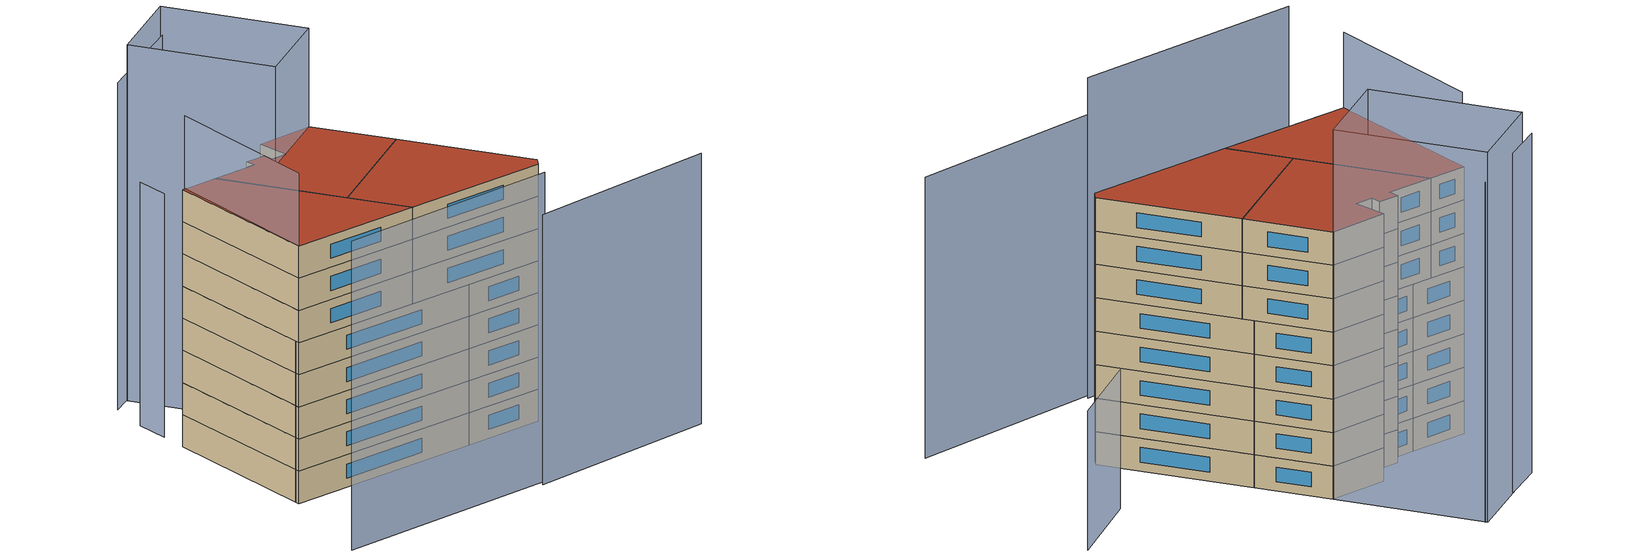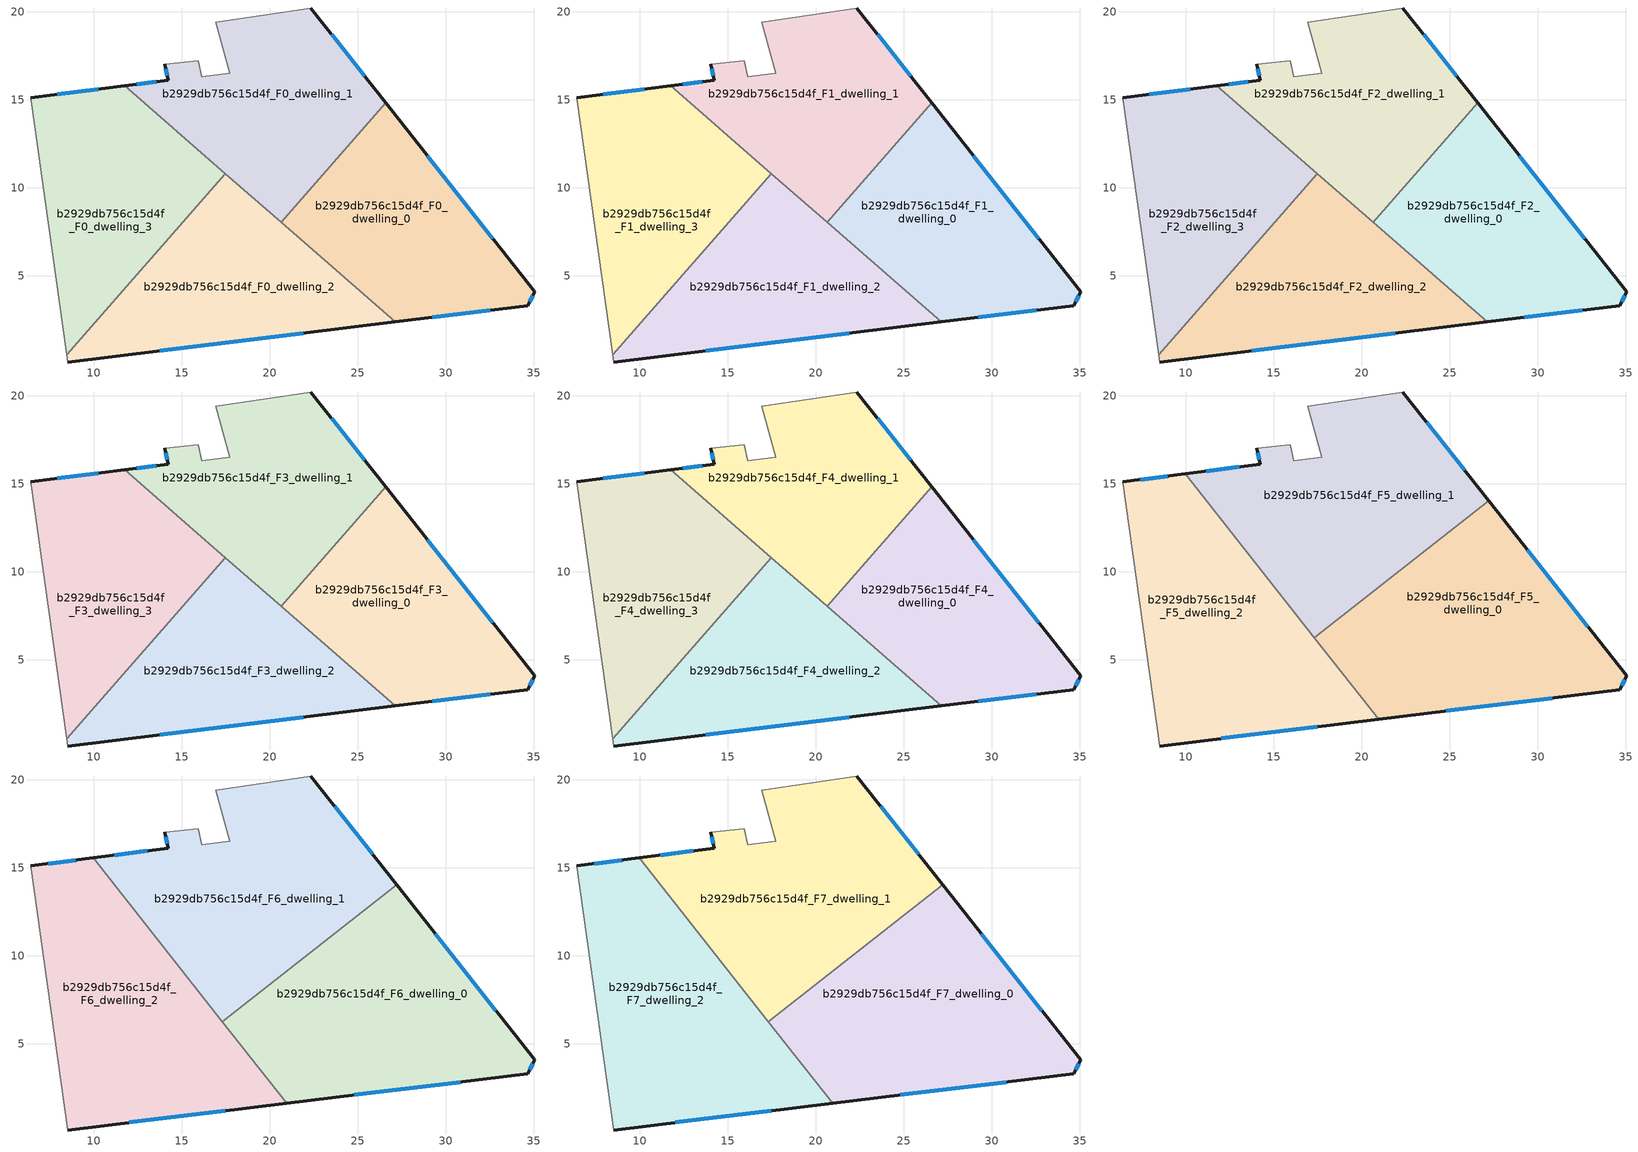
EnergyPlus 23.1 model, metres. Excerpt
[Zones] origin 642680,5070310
b2929db756c15d4f_F0_dwelling_0
 floor ground (EU_floor_Construction): 26.58,14.85 35.05,4.1 34.65,3.3 27.13,2.38 20.64,8.05 z0
 wall outside (EU_wall_Construction): 27.13,2.38 34.65,3.3 35.05,4.1 26.58,14.85 z0:3
 wall to b2929db756c15d4f_F0_dwelling_1 (EU_wall_Construction): 26.58,14.85 20.64,8.05 z0:3
 wall to b2929db756c15d4f_F0_dwelling_2 (EU_wall_Construction): 20.64,8.05 27.13,2.38 z0:3
 window (EU_Window_Construction): 29.24,2.64 32.54,3.05 / 32.67,7.11 28.95,11.84 / 34.76,3.53 34.94,3.88 z0.84:2.16
b2929db756c15d4f_F0_dwelling_1
 floor ground (EU_floor_Construction): 22.34,20.22 26.58,14.85 20.64,8.05 11.76,15.8 14.24,16.12 14.04,17.02 15.94,17.22 16.14,16.32 17.74,16.52 16.94,19.42 z0
 wall outside (EU_wall_Construction): 26.58,14.85 22.34,20.22 / 14.04,17.02 14.24,16.12 11.76,15.8 z0:3
 wall adiabatic (EU_wall_Construction): 22.34,20.22 16.94,19.42 17.74,16.52 16.14,16.32 15.94,17.22 14.04,17.02 z0:3
 wall to b2929db756c15d4f_F0_dwelling_3 (EU_wall_Construction): 11.76,15.8 17.47,10.82 z0:3
 wall to b2929db756c15d4f_F0_dwelling_2 (EU_wall_Construction): 17.47,10.82 20.64,8.05 z0:3
 window (EU_Window_Construction): 25.39,16.35 23.53,18.71 / 13.54,16.03 12.45,15.89 / 14.09,16.77 14.18,16.37 z0.84:2.16
b2929db756c15d4f_F0_dwelling_2
 floor ground (EU_floor_Construction): 27.13,2.38 8.53,0.11 8.47,0.51 17.47,10.82 z0
 wall outside (EU_wall_Construction): 8.53,0.11 27.13,2.38 z0:3
 wall adiabatic (EU_wall_Construction): 8.47,0.51 8.53,0.11 z0:3
 wall to b2929db756c15d4f_F0_dwelling_3 (EU_wall_Construction): 17.47,10.82 8.47,0.51 z0:3
 window (EU_Window_Construction): 13.74,0.75 21.92,1.75 z0.84:2.16
b2929db756c15d4f_F0_dwelling_3
 floor ground (EU_floor_Construction): 17.47,10.82 8.47,0.51 6.43,15.12 11.76,15.8 z0
 wall outside (EU_wall_Construction): 11.76,15.8 6.43,15.12 z0:3
 wall adiabatic (EU_wall_Construction): 6.43,15.12 8.47,0.51 z0:3
 window (EU_Window_Construction): 10.27,15.61 7.92,15.31 z0.84:2.16
b2929db756c15d4f_F1_dwelling_0
 floor to b2929db756c15d4f_F0_dwelling_0 (EU_floor_Construction): 26.58,14.85 35.05,4.1 34.65,3.3 27.13,2.38 20.64,8.05 z3
 wall outside (EU_wall_Construction): 27.13,2.38 34.65,3.3 35.05,4.1 26.58,14.85 z3:6
 wall to b2929db756c15d4f_F1_dwelling_1 (EU_wall_Construction): 26.58,14.85 20.64,8.05 z3:6
 wall to b2929db756c15d4f_F1_dwelling_2 (EU_wall_Construction): 20.64,8.05 27.13,2.38 z3:6
 window (EU_Window_Construction): 29.24,2.64 32.54,3.05 / 32.67,7.11 28.95,11.84 / 34.76,3.53 34.94,3.88 z3.84:5.16
b2929db756c15d4f_F1_dwelling_1
 floor to b2929db756c15d4f_F0_dwelling_1 (EU_floor_Construction): 22.34,20.22 26.58,14.85 20.64,8.05 11.76,15.8 14.24,16.12 14.04,17.02 15.94,17.22 16.14,16.32 17.74,16.52 16.94,19.42 z3
 wall outside (EU_wall_Construction): 26.58,14.85 22.34,20.22 / 14.04,17.02 14.24,16.12 11.76,15.8 z3:6
 wall adiabatic (EU_wall_Construction): 22.34,20.22 16.94,19.42 17.74,16.52 16.14,16.32 15.94,17.22 14.04,17.02 z3:6
 wall to b2929db756c15d4f_F1_dwelling_3 (EU_wall_Construction): 11.76,15.8 17.47,10.82 z3:6
 wall to b2929db756c15d4f_F1_dwelling_2 (EU_wall_Construction): 17.47,10.82 20.64,8.05 z3:6
 window (EU_Window_Construction): 25.39,16.35 23.53,18.71 / 13.54,16.03 12.45,15.89 / 14.09,16.77 14.18,16.37 z3.84:5.16
b2929db756c15d4f_F1_dwelling_2
 floor to b2929db756c15d4f_F0_dwelling_2 (EU_floor_Construction): 27.13,2.38 8.53,0.11 8.47,0.51 17.47,10.82 z3
 wall outside (EU_wall_Construction): 8.53,0.11 27.13,2.38 z3:6
 wall adiabatic (EU_wall_Construction): 8.47,0.51 8.53,0.11 z3:6
 wall to b2929db756c15d4f_F1_dwelling_3 (EU_wall_Construction): 17.47,10.82 8.47,0.51 z3:6
 window (EU_Window_Construction): 13.74,0.75 21.92,1.75 z3.84:5.16
b2929db756c15d4f_F1_dwelling_3
 floor to b2929db756c15d4f_F0_dwelling_3 (EU_floor_Construction): 17.47,10.82 8.47,0.51 6.43,15.12 11.76,15.8 z3
 wall outside (EU_wall_Construction): 11.76,15.8 6.43,15.12 z3:6
 wall adiabatic (EU_wall_Construction): 6.43,15.12 8.47,0.51 z3:6
 window (EU_Window_Construction): 10.27,15.61 7.92,15.31 z3.84:5.16
b2929db756c15d4f_F2_dwelling_0
 floor to b2929db756c15d4f_F1_dwelling_0 (EU_floor_Construction): 26.58,14.85 35.05,4.1 34.65,3.3 27.13,2.38 20.64,8.05 z6
 wall outside (EU_wall_Construction): 27.13,2.38 34.65,3.3 35.05,4.1 26.58,14.85 z6:9
 wall to b2929db756c15d4f_F2_dwelling_1 (EU_wall_Construction): 26.58,14.85 20.64,8.05 z6:9
 wall to b2929db756c15d4f_F2_dwelling_2 (EU_wall_Construction): 20.64,8.05 27.13,2.38 z6:9
 window (EU_Window_Construction): 29.24,2.64 32.54,3.05 / 32.67,7.11 28.95,11.84 / 34.76,3.53 34.94,3.88 z6.84:8.16
b2929db756c15d4f_F2_dwelling_1
 floor to b2929db756c15d4f_F1_dwelling_1 (EU_floor_Construction): 22.34,20.22 26.58,14.85 20.64,8.05 11.76,15.8 14.24,16.12 14.04,17.02 15.94,17.22 16.14,16.32 17.74,16.52 16.94,19.42 z6
 wall outside (EU_wall_Construction): 26.58,14.85 22.34,20.22 / 14.04,17.02 14.24,16.12 11.76,15.8 z6:9
 wall adiabatic (EU_wall_Construction): 22.34,20.22 16.94,19.42 17.74,16.52 16.14,16.32 15.94,17.22 14.04,17.02 z6:9
 wall to b2929db756c15d4f_F2_dwelling_3 (EU_wall_Construction): 11.76,15.8 17.47,10.82 z6:9
 wall to b2929db756c15d4f_F2_dwelling_2 (EU_wall_Construction): 17.47,10.82 20.64,8.05 z6:9
 window (EU_Window_Construction): 25.39,16.35 23.53,18.71 / 13.54,16.03 12.45,15.89 / 14.09,16.77 14.18,16.37 z6.84:8.16
b2929db756c15d4f_F2_dwelling_2
 floor to b2929db756c15d4f_F1_dwelling_2 (EU_floor_Construction): 27.13,2.38 8.53,0.11 8.47,0.51 17.47,10.82 z6
 wall outside (EU_wall_Construction): 8.53,0.11 27.13,2.38 z6:9
 wall adiabatic (EU_wall_Construction): 8.47,0.51 8.53,0.11 z6:9
 wall to b2929db756c15d4f_F2_dwelling_3 (EU_wall_Construction): 17.47,10.82 8.47,0.51 z6:9
 window (EU_Window_Construction): 13.74,0.75 21.92,1.75 z6.84:8.16
b2929db756c15d4f_F2_dwelling_3
 floor to b2929db756c15d4f_F1_dwelling_3 (EU_floor_Construction): 17.47,10.82 8.47,0.51 6.43,15.12 11.76,15.8 z6
 wall outside (EU_wall_Construction): 11.76,15.8 6.43,15.12 z6:9
 wall adiabatic (EU_wall_Construction): 6.43,15.12 8.47,0.51 z6:9
 window (EU_Window_Construction): 10.27,15.61 7.92,15.31 z6.84:8.16
b2929db756c15d4f_F3_dwelling_0
 floor to b2929db756c15d4f_F2_dwelling_0 (EU_floor_Construction): 26.58,14.85 35.05,4.1 34.65,3.3 27.13,2.38 20.64,8.05 z9
 wall outside (EU_wall_Construction): 27.13,2.38 34.65,3.3 35.05,4.1 26.58,14.85 z9:12
 wall to b2929db756c15d4f_F3_dwelling_1 (EU_wall_Construction): 26.58,14.85 20.64,8.05 z9:12
 wall to b2929db756c15d4f_F3_dwelling_2 (EU_wall_Construction): 20.64,8.05 27.13,2.38 z9:12
 window (EU_Window_Construction): 29.24,2.64 32.54,3.05 / 32.67,7.11 28.95,11.84 / 34.76,3.53 34.94,3.88 z9.84:11.16
b2929db756c15d4f_F3_dwelling_1
 floor to b2929db756c15d4f_F2_dwelling_1 (EU_floor_Construction): 22.34,20.22 26.58,14.85 20.64,8.05 11.76,15.8 14.24,16.12 14.04,17.02 15.94,17.22 16.14,16.32 17.74,16.52 16.94,19.42 z9
 wall outside (EU_wall_Construction): 26.58,14.85 22.34,20.22 / 14.04,17.02 14.24,16.12 11.76,15.8 z9:12
 wall adiabatic (EU_wall_Construction): 22.34,20.22 16.94,19.42 17.74,16.52 16.14,16.32 15.94,17.22 14.04,17.02 z9:12
 wall to b2929db756c15d4f_F3_dwelling_3 (EU_wall_Construction): 11.76,15.8 17.47,10.82 z9:12
 wall to b2929db756c15d4f_F3_dwelling_2 (EU_wall_Construction): 17.47,10.82 20.64,8.05 z9:12
 window (EU_Window_Construction): 25.39,16.35 23.53,18.71 / 13.54,16.03 12.45,15.89 / 14.09,16.77 14.18,16.37 z9.84:11.16
b2929db756c15d4f_F3_dwelling_2
 floor to b2929db756c15d4f_F2_dwelling_2 (EU_floor_Construction): 27.13,2.38 8.53,0.11 8.47,0.51 17.47,10.82 z9
 wall outside (EU_wall_Construction): 8.53,0.11 27.13,2.38 z9:12
 wall adiabatic (EU_wall_Construction): 8.47,0.51 8.53,0.11 z9:12
 wall to b2929db756c15d4f_F3_dwelling_3 (EU_wall_Construction): 17.47,10.82 8.47,0.51 z9:12
 window (EU_Window_Construction): 13.74,0.75 21.92,1.75 z9.84:11.16
b2929db756c15d4f_F3_dwelling_3
 floor to b2929db756c15d4f_F2_dwelling_3 (EU_floor_Construction): 17.47,10.82 8.47,0.51 6.43,15.12 11.76,15.8 z9
 wall outside (EU_wall_Construction): 11.76,15.8 6.43,15.12 z9:12
 wall adiabatic (EU_wall_Construction): 6.43,15.12 8.47,0.51 z9:12
 window (EU_Window_Construction): 10.27,15.61 7.92,15.31 z9.84:11.16
b2929db756c15d4f_F4_dwelling_0
 floor to b2929db756c15d4f_F3_dwelling_0 (EU_floor_Construction): 26.58,14.85 35.05,4.1 34.65,3.3 27.13,2.38 20.64,8.05 z12
 wall outside (EU_wall_Construction): 27.13,2.38 34.65,3.3 35.05,4.1 26.58,14.85 z12:15
 wall to b2929db756c15d4f_F4_dwelling_1 (EU_wall_Construction): 26.58,14.85 20.64,8.05 z12:15
 wall to b2929db756c15d4f_F4_dwelling_2 (EU_wall_Construction): 20.64,8.05 27.13,2.38 z12:15
 window (EU_Window_Construction): 29.24,2.64 32.54,3.05 / 32.67,7.11 28.95,11.84 / 34.76,3.53 34.94,3.88 z12.84:14.16
b2929db756c15d4f_F4_dwelling_1
 floor to b2929db756c15d4f_F3_dwelling_1 (EU_floor_Construction): 22.34,20.22 26.58,14.85 20.64,8.05 11.76,15.8 14.24,16.12 14.04,17.02 15.94,17.22 16.14,16.32 17.74,16.52 16.94,19.42 z12
 wall outside (EU_wall_Construction): 26.58,14.85 22.34,20.22 / 14.04,17.02 14.24,16.12 11.76,15.8 z12:15
 wall adiabatic (EU_wall_Construction): 22.34,20.22 16.94,19.42 17.74,16.52 16.14,16.32 15.94,17.22 14.04,17.02 z12:15
 wall to b2929db756c15d4f_F4_dwelling_3 (EU_wall_Construction): 11.76,15.8 17.47,10.82 z12:15
 wall to b2929db756c15d4f_F4_dwelling_2 (EU_wall_Construction): 17.47,10.82 20.64,8.05 z12:15
 window (EU_Window_Construction): 25.39,16.35 23.53,18.71 / 13.54,16.03 12.45,15.89 / 14.09,16.77 14.18,16.37 z12.84:14.16
b2929db756c15d4f_F4_dwelling_2
 floor to b2929db756c15d4f_F3_dwelling_2 (EU_floor_Construction): 27.13,2.38 8.53,0.11 8.47,0.51 17.47,10.82 z12
 wall outside (EU_wall_Construction): 8.53,0.11 27.13,2.38 z12:15
 wall adiabatic (EU_wall_Construction): 8.47,0.51 8.53,0.11 z12:15
 wall to b2929db756c15d4f_F4_dwelling_3 (EU_wall_Construction): 17.47,10.82 8.47,0.51 z12:15
 window (EU_Window_Construction): 13.74,0.75 21.92,1.75 z12.84:14.16
 ceiling adiabatic (EU_roof_Construction): 20.96,1.63 15.5,8.55 8.47,0.51 8.53,0.11 z15
b2929db756c15d4f_F4_dwelling_3
 floor to b2929db756c15d4f_F3_dwelling_3 (EU_floor_Construction): 17.47,10.82 8.47,0.51 6.43,15.12 11.76,15.8 z12
 wall outside (EU_wall_Construction): 11.76,15.8 6.43,15.12 z12:15
 wall adiabatic (EU_wall_Construction): 6.43,15.12 8.47,0.51 z12:15
 window (EU_Window_Construction): 10.27,15.61 7.92,15.31 z12.84:14.16
b2929db756c15d4f_F5_dwelling_0
 floor to b2929db756c15d4f_F4_dwelling_0 (EU_floor_Construction): 27.2,14.05 35.05,4.1 34.65,3.3 27.13,2.38 20.64,8.05 22.97,10.71 z15
 floor to b2929db756c15d4f_F4_dwelling_2 (EU_floor_Construction): 27.13,2.38 20.96,1.63 17.31,6.25 20.14,8.48 z15
 floor to b2929db756c15d4f_F4_dwelling_1 (EU_floor_Construction): 22.97,10.71 20.64,8.05 20.14,8.48 z15
 wall outside (EU_wall_Construction): 20.96,1.63 34.65,3.3 35.05,4.1 27.2,14.05 z15:18
 wall to b2929db756c15d4f_F5_dwelling_1 (EU_wall_Construction): 27.2,14.05 17.31,6.25 z15:18
 wall to b2929db756c15d4f_F5_dwelling_2 (EU_wall_Construction): 17.31,6.25 20.96,1.63 z15:18
 window (EU_Window_Construction): 24.8,2.1 30.81,2.83 / 32.85,6.89 29.4,11.27 / 34.76,3.53 34.94,3.88 z15.84:17.16
b2929db756c15d4f_F5_dwelling_1
 floor to b2929db756c15d4f_F4_dwelling_1 (EU_floor_Construction): 22.34,20.22 26.58,14.85 22.97,10.71 20.14,8.48 11.76,15.8 14.24,16.12 14.04,17.02 15.94,17.22 16.14,16.32 17.74,16.52 16.94,19.42 z15
 floor to b2929db756c15d4f_F4_dwelling_0 (EU_floor_Construction): 26.58,14.85 27.2,14.05 22.97,10.71 z15
 floor to b2929db756c15d4f_F4_dwelling_3 (EU_floor_Construction): 17.47,10.82 15.5,8.55 9.96,15.57 11.76,15.8 z15
 floor to b2929db756c15d4f_F4_dwelling_2 (EU_floor_Construction): 20.14,8.48 17.31,6.25 15.5,8.55 17.47,10.82 z15
 wall outside (EU_wall_Construction): 27.2,14.05 22.34,20.22 / 14.04,17.02 14.24,16.12 9.96,15.57 z15:18
 wall adiabatic (EU_wall_Construction): 22.34,20.22 16.94,19.42 17.74,16.52 16.14,16.32 15.94,17.22 14.04,17.02 z15:18
 wall to b2929db756c15d4f_F5_dwelling_2 (EU_wall_Construction): 9.96,15.57 17.31,6.25 z15:18
 window (EU_Window_Construction): 25.84,15.78 23.7,18.49 / 13.04,15.96 11.16,15.72 / 14.09,16.77 14.18,16.37 z15.84:17.16
b2929db756c15d4f_F5_dwelling_2
 floor to b2929db756c15d4f_F4_dwelling_3 (EU_floor_Construction): 9.96,15.57 15.5,8.55 8.47,0.51 6.43,15.12 z15
 floor adiabatic (EU_floor_Construction): 15.5,8.55 20.96,1.63 8.53,0.11 8.47,0.51 z15
 wall outside (EU_wall_Construction): 8.53,0.11 20.96,1.63 / 9.96,15.57 6.43,15.12 z15:18
 wall adiabatic (EU_wall_Construction): 6.43,15.12 8.53,0.11 z15:18
 window (EU_Window_Construction): 12.01,0.53 17.48,1.2 / 8.97,15.44 7.42,15.25 z15.84:17.16
b2929db756c15d4f_F6_dwelling_0
 floor to b2929db756c15d4f_F5_dwelling_0 (EU_floor_Construction): 27.2,14.05 35.05,4.1 34.65,3.3 20.96,1.63 17.31,6.25 z18
 wall outside (EU_wall_Construction): 20.96,1.63 34.65,3.3 35.05,4.1 27.2,14.05 z18:21
 wall to b2929db756c15d4f_F6_dwelling_1 (EU_wall_Construction): 27.2,14.05 17.31,6.25 z18:21
 wall to b2929db756c15d4f_F6_dwelling_2 (EU_wall_Construction): 17.31,6.25 20.96,1.63 z18:21
 window (EU_Window_Construction): 24.8,2.1 30.81,2.83 / 32.85,6.89 29.4,11.27 / 34.76,3.53 34.94,3.88 z18.84:20.16
b2929db756c15d4f_F6_dwelling_1
 floor to b2929db756c15d4f_F5_dwelling_1 (EU_floor_Construction): 22.34,20.22 27.2,14.05 17.31,6.25 9.96,15.57 14.24,16.12 14.04,17.02 15.94,17.22 16.14,16.32 17.74,16.52 16.94,19.42 z18
 wall outside (EU_wall_Construction): 27.2,14.05 22.34,20.22 / 14.04,17.02 14.24,16.12 9.96,15.57 z18:21
 wall adiabatic (EU_wall_Construction): 22.34,20.22 16.94,19.42 17.74,16.52 16.14,16.32 15.94,17.22 14.04,17.02 z18:21
 wall to b2929db756c15d4f_F6_dwelling_2 (EU_wall_Construction): 9.96,15.57 17.31,6.25 z18:21
 window (EU_Window_Construction): 25.84,15.78 23.7,18.49 / 13.04,15.96 11.16,15.72 / 14.09,16.77 14.18,16.37 z18.84:20.16
b2929db756c15d4f_F6_dwelling_2
 floor to b2929db756c15d4f_F5_dwelling_2 (EU_floor_Construction): 9.96,15.57 20.96,1.63 8.53,0.11 6.43,15.12 z18
 wall outside (EU_wall_Construction): 8.53,0.11 20.96,1.63 / 9.96,15.57 6.43,15.12 z18:21
 wall adiabatic (EU_wall_Construction): 6.43,15.12 8.53,0.11 z18:21
 window (EU_Window_Construction): 12.01,0.53 17.48,1.2 / 8.97,15.44 7.42,15.25 z18.84:20.16
b2929db756c15d4f_F7_dwelling_0
 floor to b2929db756c15d4f_F6_dwelling_0 (EU_floor_Construction): 27.2,14.05 35.05,4.1 34.65,3.3 20.96,1.63 17.31,6.25 z21
 wall outside (EU_wall_Construction): 20.96,1.63 34.65,3.3 35.05,4.1 27.2,14.05 z21:24
 wall to b2929db756c15d4f_F7_dwelling_1 (EU_wall_Construction): 27.2,14.05 17.31,6.25 z21:24
 wall to b2929db756c15d4f_F7_dwelling_2 (EU_wall_Construction): 17.31,6.25 20.96,1.63 z21:24
 window (EU_Window_Construction): 24.8,2.1 30.81,2.83 / 32.85,6.89 29.4,11.27 / 34.76,3.53 34.94,3.88 z21.84:23.16
 roof outside (EU_roof_Construction): 34.65,3.3 35.05,4.1 27.2,14.05 17.31,6.25 20.96,1.63 z24
b2929db756c15d4f_F7_dwelling_1
 floor to b2929db756c15d4f_F6_dwelling_1 (EU_floor_Construction): 22.34,20.22 27.2,14.05 17.31,6.25 9.96,15.57 14.24,16.12 14.04,17.02 15.94,17.22 16.14,16.32 17.74,16.52 16.94,19.42 z21
 wall outside (EU_wall_Construction): 27.2,14.05 22.34,20.22 / 14.04,17.02 14.24,16.12 9.96,15.57 z21:24
 wall adiabatic (EU_wall_Construction): 22.34,20.22 16.94,19.42 17.74,16.52 16.14,16.32 15.94,17.22 14.04,17.02 z21:24
 wall to b2929db756c15d4f_F7_dwelling_2 (EU_wall_Construction): 9.96,15.57 17.31,6.25 z21:24
 window (EU_Window_Construction): 25.84,15.78 23.7,18.49 / 13.04,15.96 11.16,15.72 / 14.09,16.77 14.18,16.37 z21.84:23.16
 roof outside (EU_roof_Construction): 27.2,14.05 22.34,20.22 16.94,19.42 17.74,16.52 16.14,16.32 15.94,17.22 14.04,17.02 14.24,16.12 9.96,15.57 17.31,6.25 z24
b2929db756c15d4f_F7_dwelling_2
 floor to b2929db756c15d4f_F6_dwelling_2 (EU_floor_Construction): 9.96,15.57 20.96,1.63 8.53,0.11 6.43,15.12 z21
 wall outside (EU_wall_Construction): 8.53,0.11 20.96,1.63 / 9.96,15.57 6.43,15.12 z21:24
 wall adiabatic (EU_wall_Construction): 6.43,15.12 8.53,0.11 z21:24
 window (EU_Window_Construction): 12.01,0.53 17.48,1.2 / 8.97,15.44 7.42,15.25 z21.84:23.16
 roof outside (EU_roof_Construction): 20.96,1.63 9.96,15.57 6.43,15.12 8.53,0.11 z24
shading: 7.22,-10.3 28.58,-7.27 z0:28.8; 6.7,15.24 8.53,0.11 z0:30.8; 5.74,20.74 6.14,17.64 z0:22.7; 28.04,-7.8 46.08,-4.51 z0:25.2; 37.98,12.45 44.55,17.83 z0:12.5; 14.12,30.78 22.34,20.22 / 22.34,20.22 15.74,15.08 / 15.74,15.08 7.52,25.63 / 7.52,25.63 14.12,30.78 z0:33.2; 14.24,30.63 5.87,24.53 z0:30.5
[Building]
EU S2 Campaign: North Axis=0; Terrain=City; Solar Distribution=FullExterior
[Site:Location]
Lyon-Bron: Latitude=45.75; Longitude=5; Time Zone=1; Elevation=198
[SizingPeriod:WeatherFileDays]
AnnualSizingPeriod: Begin Month=1; Begin Day of Month=1; End Month=12; End Day of Month=31; Day of Week for Start Day=Monday; Use Weather File Daylight Saving Period=No; Use Weather File Rain and Snow Indicators=No
[MATERIAL]
EU_InternalMass_Material: Roughness=MediumRough; Thickness=0.1; Conductivity=1; Density=1800; Specific Heat=900; Thermal Absorptance=0.9; Solar Absorptance=0.7; Visible Absorptance=0.7
[MATERIAL:NOMASS] Roughness=MediumRough; Thermal Absorptance=0.9; Solar Absorptance=0.7; Visible Absorptance=0.7
Name | Thermal Resistance
EU_wall_NoMass | 0.776494
EU_roof_NoMass | 0.486893
EU_floor_NoMass | 0.421597
[WINDOWMATERIAL:SIMPLEGLAZINGSYSTEM]
EU_Window_SimpleGlazing: UFactor=4.24961; Solar Heat Gain Coefficient=0.83; Visible Transmittance=0.83
[CONSTRUCTION]
EU_wall_Construction: EU_wall_NoMass
EU_roof_Construction: EU_roof_NoMass
EU_floor_Construction: EU_floor_NoMass
EU_InternalMass_Construction: EU_InternalMass_Material
EU_Window_Construction: EU_Window_SimpleGlazing
[ZONE] Type=1; Multiplier=1; Ceiling Height=autocalculate; Floor Area=autocalculate; Part of Total Floor Area=Yes
Name | Volume
b2929db756c15d4f_F0_dwelling_0; b2929db756c15d4f_F1_dwelling_0; b2929db756c15d4f_F2_dwelling_0; b2929db756c15d4f_F3_dwelling_0; b2929db756c15d4f_F4_dwelling_0 | 274.509
b2929db756c15d4f_F5_dwelling_0; b2929db756c15d4f_F6_dwelling_0; b2929db756c15d4f_F7_dwelling_0 | 366.023
b2929db756c15d4f_F0_dwelling_1; b2929db756c15d4f_F1_dwelling_1; b2929db756c15d4f_F2_dwelling_1; b2929db756c15d4f_F3_dwelling_1; b2929db756c15d4f_F4_dwelling_1 | 274.525
b2929db756c15d4f_F5_dwelling_1; b2929db756c15d4f_F6_dwelling_1; b2929db756c15d4f_F7_dwelling_1 | 366.031
b2929db756c15d4f_F0_dwelling_2; b2929db756c15d4f_F1_dwelling_2; b2929db756c15d4f_F2_dwelling_2; b2929db756c15d4f_F3_dwelling_2; b2929db756c15d4f_F4_dwelling_2 | 274.516
b2929db756c15d4f_F5_dwelling_2; b2929db756c15d4f_F6_dwelling_2; b2929db756c15d4f_F7_dwelling_2 | 366.038
b2929db756c15d4f_F0_dwelling_3; b2929db756c15d4f_F1_dwelling_3; b2929db756c15d4f_F2_dwelling_3; b2929db756c15d4f_F3_dwelling_3; b2929db756c15d4f_F4_dwelling_3 | 274.531
[INTERNALMASS] Construction=EU_InternalMass_Construction
Name | Zone or ZoneList | Surface Area
b2929db756c15d4f_F0_dwelling_0_EU_InternalMass | b2929db756c15d4f_F0_dwelling_0 | 91.5034
b2929db756c15d4f_F0_dwelling_1_EU_InternalMass | b2929db756c15d4f_F0_dwelling_1 | 91.5084
b2929db756c15d4f_F0_dwelling_2_EU_InternalMass | b2929db756c15d4f_F0_dwelling_2 | 91.5091
b2929db756c15d4f_F0_dwelling_3_EU_InternalMass | b2929db756c15d4f_F0_dwelling_3 | 91.5093
b2929db756c15d4f_F1_dwelling_0_EU_InternalMass | b2929db756c15d4f_F1_dwelling_0 | 91.5034
b2929db756c15d4f_F1_dwelling_1_EU_InternalMass | b2929db756c15d4f_F1_dwelling_1 | 91.5084
b2929db756c15d4f_F1_dwelling_2_EU_InternalMass | b2929db756c15d4f_F1_dwelling_2 | 91.5091
b2929db756c15d4f_F1_dwelling_3_EU_InternalMass | b2929db756c15d4f_F1_dwelling_3 | 91.5093
b2929db756c15d4f_F2_dwelling_0_EU_InternalMass | b2929db756c15d4f_F2_dwelling_0 | 91.5034
b2929db756c15d4f_F2_dwelling_1_EU_InternalMass | b2929db756c15d4f_F2_dwelling_1 | 91.5084
b2929db756c15d4f_F2_dwelling_2_EU_InternalMass | b2929db756c15d4f_F2_dwelling_2 | 91.5091
b2929db756c15d4f_F2_dwelling_3_EU_InternalMass | b2929db756c15d4f_F2_dwelling_3 | 91.5093
b2929db756c15d4f_F3_dwelling_0_EU_InternalMass | b2929db756c15d4f_F3_dwelling_0 | 91.5034
b2929db756c15d4f_F3_dwelling_1_EU_InternalMass | b2929db756c15d4f_F3_dwelling_1 | 91.5084
b2929db756c15d4f_F3_dwelling_2_EU_InternalMass | b2929db756c15d4f_F3_dwelling_2 | 91.5091
b2929db756c15d4f_F3_dwelling_3_EU_InternalMass | b2929db756c15d4f_F3_dwelling_3 | 91.5093
b2929db756c15d4f_F4_dwelling_0_EU_InternalMass | b2929db756c15d4f_F4_dwelling_0 | 91.5034
b2929db756c15d4f_F4_dwelling_1_EU_InternalMass | b2929db756c15d4f_F4_dwelling_1 | 91.5084
b2929db756c15d4f_F4_dwelling_2_EU_InternalMass | b2929db756c15d4f_F4_dwelling_2 | 91.5091
b2929db756c15d4f_F4_dwelling_3_EU_InternalMass | b2929db756c15d4f_F4_dwelling_3 | 91.5093
b2929db756c15d4f_F5_dwelling_0_EU_InternalMass | b2929db756c15d4f_F5_dwelling_0 | 122.01
b2929db756c15d4f_F5_dwelling_1_EU_InternalMass | b2929db756c15d4f_F5_dwelling_1 | 122.011
b2929db756c15d4f_F5_dwelling_2_EU_InternalMass | b2929db756c15d4f_F5_dwelling_2 | 122.013
b2929db756c15d4f_F6_dwelling_0_EU_InternalMass | b2929db756c15d4f_F6_dwelling_0 | 122.01
b2929db756c15d4f_F6_dwelling_1_EU_InternalMass | b2929db756c15d4f_F6_dwelling_1 | 122.011
b2929db756c15d4f_F6_dwelling_2_EU_InternalMass | b2929db756c15d4f_F6_dwelling_2 | 122.013
b2929db756c15d4f_F7_dwelling_0_EU_InternalMass | b2929db756c15d4f_F7_dwelling_0 | 122.01
b2929db756c15d4f_F7_dwelling_1_EU_InternalMass | b2929db756c15d4f_F7_dwelling_1 | 122.011
b2929db756c15d4f_F7_dwelling_2_EU_InternalMass | b2929db756c15d4f_F7_dwelling_2 | 122.013
[OTHEREQUIPMENT] Fuel Type=Electricity; Design Level Calculation Method=Watts/Area; Power per Zone Floor Area=1; Fraction Latent=0; Fraction Radiant=0; Fraction Lost=0; Carbon Dioxide Generation Rate=0; EndUse Subcategory=EU_Step8_InternalGains
Name | Zone or ZoneList or Space or SpaceList | Schedule
EU_Step8_InternalGain_b2929db756c15d4f_F0_dwelling_0_f000 | b2929db756c15d4f_F0_dwelling_0 | EU_Step8_GainSchedule_b2929db756c15d4f_F0_dwelling_0_f000
EU_Step8_InternalGain_b2929db756c15d4f_F0_dwelling_1_f000 | b2929db756c15d4f_F0_dwelling_1 | EU_Step8_GainSchedule_b2929db756c15d4f_F0_dwelling_1_f000
EU_Step8_InternalGain_b2929db756c15d4f_F0_dwelling_2_f000 | b2929db756c15d4f_F0_dwelling_2 | EU_Step8_GainSchedule_b2929db756c15d4f_F0_dwelling_2_f000
EU_Step8_InternalGain_b2929db756c15d4f_F0_dwelling_3_f000 | b2929db756c15d4f_F0_dwelling_3 | EU_Step8_GainSchedule_b2929db756c15d4f_F0_dwelling_3_f000
EU_Step8_InternalGain_b2929db756c15d4f_F1_dwelling_0_f000 | b2929db756c15d4f_F1_dwelling_0 | EU_Step8_GainSchedule_b2929db756c15d4f_F1_dwelling_0_f000
EU_Step8_InternalGain_b2929db756c15d4f_F1_dwelling_1_f000 | b2929db756c15d4f_F1_dwelling_1 | EU_Step8_GainSchedule_b2929db756c15d4f_F1_dwelling_1_f000
EU_Step8_InternalGain_b2929db756c15d4f_F1_dwelling_2_f000 | b2929db756c15d4f_F1_dwelling_2 | EU_Step8_GainSchedule_b2929db756c15d4f_F1_dwelling_2_f000
EU_Step8_InternalGain_b2929db756c15d4f_F1_dwelling_3_f000 | b2929db756c15d4f_F1_dwelling_3 | EU_Step8_GainSchedule_b2929db756c15d4f_F1_dwelling_3_f000
EU_Step8_InternalGain_b2929db756c15d4f_F2_dwelling_0_f000 | b2929db756c15d4f_F2_dwelling_0 | EU_Step8_GainSchedule_b2929db756c15d4f_F2_dwelling_0_f000
EU_Step8_InternalGain_b2929db756c15d4f_F2_dwelling_1_f000 | b2929db756c15d4f_F2_dwelling_1 | EU_Step8_GainSchedule_b2929db756c15d4f_F2_dwelling_1_f000
EU_Step8_InternalGain_b2929db756c15d4f_F2_dwelling_2_f000 | b2929db756c15d4f_F2_dwelling_2 | EU_Step8_GainSchedule_b2929db756c15d4f_F2_dwelling_2_f000
EU_Step8_InternalGain_b2929db756c15d4f_F2_dwelling_3_f000 | b2929db756c15d4f_F2_dwelling_3 | EU_Step8_GainSchedule_b2929db756c15d4f_F2_dwelling_3_f000
EU_Step8_InternalGain_b2929db756c15d4f_F3_dwelling_0_f000 | b2929db756c15d4f_F3_dwelling_0 | EU_Step8_GainSchedule_b2929db756c15d4f_F3_dwelling_0_f000
EU_Step8_InternalGain_b2929db756c15d4f_F3_dwelling_1_f000 | b2929db756c15d4f_F3_dwelling_1 | EU_Step8_GainSchedule_b2929db756c15d4f_F3_dwelling_1_f000
EU_Step8_InternalGain_b2929db756c15d4f_F3_dwelling_2_f000 | b2929db756c15d4f_F3_dwelling_2 | EU_Step8_GainSchedule_b2929db756c15d4f_F3_dwelling_2_f000
EU_Step8_InternalGain_b2929db756c15d4f_F3_dwelling_3_f000 | b2929db756c15d4f_F3_dwelling_3 | EU_Step8_GainSchedule_b2929db756c15d4f_F3_dwelling_3_f000
EU_Step8_InternalGain_b2929db756c15d4f_F4_dwelling_0_f000 | b2929db756c15d4f_F4_dwelling_0 | EU_Step8_GainSchedule_b2929db756c15d4f_F4_dwelling_0_f000
EU_Step8_InternalGain_b2929db756c15d4f_F4_dwelling_1_f000 | b2929db756c15d4f_F4_dwelling_1 | EU_Step8_GainSchedule_b2929db756c15d4f_F4_dwelling_1_f000
EU_Step8_InternalGain_b2929db756c15d4f_F4_dwelling_2_f000 | b2929db756c15d4f_F4_dwelling_2 | EU_Step8_GainSchedule_b2929db756c15d4f_F4_dwelling_2_f000
EU_Step8_InternalGain_b2929db756c15d4f_F4_dwelling_3_f000 | b2929db756c15d4f_F4_dwelling_3 | EU_Step8_GainSchedule_b2929db756c15d4f_F4_dwelling_3_f000
EU_Step8_InternalGain_b2929db756c15d4f_F5_dwelling_0_f000 | b2929db756c15d4f_F5_dwelling_0 | EU_Step8_GainSchedule_b2929db756c15d4f_F5_dwelling_0_f000
EU_Step8_InternalGain_b2929db756c15d4f_F5_dwelling_1_f000 | b2929db756c15d4f_F5_dwelling_1 | EU_Step8_GainSchedule_b2929db756c15d4f_F5_dwelling_1_f000
EU_Step8_InternalGain_b2929db756c15d4f_F5_dwelling_2_f000 | b2929db756c15d4f_F5_dwelling_2 | EU_Step8_GainSchedule_b2929db756c15d4f_F5_dwelling_2_f000
EU_Step8_InternalGain_b2929db756c15d4f_F6_dwelling_0_f000 | b2929db756c15d4f_F6_dwelling_0 | EU_Step8_GainSchedule_b2929db756c15d4f_F6_dwelling_0_f000
EU_Step8_InternalGain_b2929db756c15d4f_F6_dwelling_1_f000 | b2929db756c15d4f_F6_dwelling_1 | EU_Step8_GainSchedule_b2929db756c15d4f_F6_dwelling_1_f000
EU_Step8_InternalGain_b2929db756c15d4f_F6_dwelling_2_f000 | b2929db756c15d4f_F6_dwelling_2 | EU_Step8_GainSchedule_b2929db756c15d4f_F6_dwelling_2_f000
EU_Step8_InternalGain_b2929db756c15d4f_F7_dwelling_0_f000 | b2929db756c15d4f_F7_dwelling_0 | EU_Step8_GainSchedule_b2929db756c15d4f_F7_dwelling_0_f000
EU_Step8_InternalGain_b2929db756c15d4f_F7_dwelling_1_f000 | b2929db756c15d4f_F7_dwelling_1 | EU_Step8_GainSchedule_b2929db756c15d4f_F7_dwelling_1_f000
EU_Step8_InternalGain_b2929db756c15d4f_F7_dwelling_2_f000 | b2929db756c15d4f_F7_dwelling_2 | EU_Step8_GainSchedule_b2929db756c15d4f_F7_dwelling_2_f000
[ZONEVENTILATION:DESIGNFLOWRATE] Schedule=EU_AlwaysOn; Design Flow Rate Calculation Method=AirChanges/Hour; Air Changes per Hour=0.693814; Ventilation Type=Natural; Fan Pressure Rise=0; Fan Total Efficiency=1; Constant Term Coefficient=1; Temperature Term Coefficient=0; Velocity Term Coefficient=0; Velocity Squared Term Coefficient=0; Minimum Indoor Temperature=-100; Maximum Indoor Temperature=100; Delta Temperature=-100; Minimum Outdoor Temperature=-100; Maximum Outdoor Temperature=100; Maximum Wind Speed=40
Name | Zone or ZoneList or Space or SpaceList
EU_ConstantAir_b2929db756c15d4f_F0_dwelling_0 | b2929db756c15d4f_F0_dwelling_0
EU_ConstantAir_b2929db756c15d4f_F0_dwelling_1 | b2929db756c15d4f_F0_dwelling_1
EU_ConstantAir_b2929db756c15d4f_F0_dwelling_2 | b2929db756c15d4f_F0_dwelling_2
EU_ConstantAir_b2929db756c15d4f_F0_dwelling_3 | b2929db756c15d4f_F0_dwelling_3
EU_ConstantAir_b2929db756c15d4f_F1_dwelling_0 | b2929db756c15d4f_F1_dwelling_0
EU_ConstantAir_b2929db756c15d4f_F1_dwelling_1 | b2929db756c15d4f_F1_dwelling_1
EU_ConstantAir_b2929db756c15d4f_F1_dwelling_2 | b2929db756c15d4f_F1_dwelling_2
EU_ConstantAir_b2929db756c15d4f_F1_dwelling_3 | b2929db756c15d4f_F1_dwelling_3
EU_ConstantAir_b2929db756c15d4f_F2_dwelling_0 | b2929db756c15d4f_F2_dwelling_0
EU_ConstantAir_b2929db756c15d4f_F2_dwelling_1 | b2929db756c15d4f_F2_dwelling_1
EU_ConstantAir_b2929db756c15d4f_F2_dwelling_2 | b2929db756c15d4f_F2_dwelling_2
EU_ConstantAir_b2929db756c15d4f_F2_dwelling_3 | b2929db756c15d4f_F2_dwelling_3
EU_ConstantAir_b2929db756c15d4f_F3_dwelling_0 | b2929db756c15d4f_F3_dwelling_0
EU_ConstantAir_b2929db756c15d4f_F3_dwelling_1 | b2929db756c15d4f_F3_dwelling_1
EU_ConstantAir_b2929db756c15d4f_F3_dwelling_2 | b2929db756c15d4f_F3_dwelling_2
EU_ConstantAir_b2929db756c15d4f_F3_dwelling_3 | b2929db756c15d4f_F3_dwelling_3
EU_ConstantAir_b2929db756c15d4f_F4_dwelling_0 | b2929db756c15d4f_F4_dwelling_0
EU_ConstantAir_b2929db756c15d4f_F4_dwelling_1 | b2929db756c15d4f_F4_dwelling_1
EU_ConstantAir_b2929db756c15d4f_F4_dwelling_2 | b2929db756c15d4f_F4_dwelling_2
EU_ConstantAir_b2929db756c15d4f_F4_dwelling_3 | b2929db756c15d4f_F4_dwelling_3
EU_ConstantAir_b2929db756c15d4f_F5_dwelling_0 | b2929db756c15d4f_F5_dwelling_0
EU_ConstantAir_b2929db756c15d4f_F5_dwelling_1 | b2929db756c15d4f_F5_dwelling_1
EU_ConstantAir_b2929db756c15d4f_F5_dwelling_2 | b2929db756c15d4f_F5_dwelling_2
EU_ConstantAir_b2929db756c15d4f_F6_dwelling_0 | b2929db756c15d4f_F6_dwelling_0
EU_ConstantAir_b2929db756c15d4f_F6_dwelling_1 | b2929db756c15d4f_F6_dwelling_1
EU_ConstantAir_b2929db756c15d4f_F6_dwelling_2 | b2929db756c15d4f_F6_dwelling_2
EU_ConstantAir_b2929db756c15d4f_F7_dwelling_0 | b2929db756c15d4f_F7_dwelling_0
EU_ConstantAir_b2929db756c15d4f_F7_dwelling_1 | b2929db756c15d4f_F7_dwelling_1
EU_ConstantAir_b2929db756c15d4f_F7_dwelling_2 | b2929db756c15d4f_F7_dwelling_2
[HVACTEMPLATE:THERMOSTAT] Constant Heating Setpoint=20; Constant Cooling Setpoint=50
EU_HeatOnly_b2929db756c15d4f_F0_dwelling_0; EU_HeatOnly_b2929db756c15d4f_F0_dwelling_1; EU_HeatOnly_b2929db756c15d4f_F0_dwelling_2; EU_HeatOnly_b2929db756c15d4f_F0_dwelling_3; EU_HeatOnly_b2929db756c15d4f_F1_dwelling_0; EU_HeatOnly_b2929db756c15d4f_F1_dwelling_1; EU_HeatOnly_b2929db756c15d4f_F1_dwelling_2; EU_HeatOnly_b2929db756c15d4f_F1_dwelling_3; EU_HeatOnly_b2929db756c15d4f_F2_dwelling_0; EU_HeatOnly_b2929db756c15d4f_F2_dwelling_1; EU_HeatOnly_b2929db756c15d4f_F2_dwelling_2; EU_HeatOnly_b2929db756c15d4f_F2_dwelling_3; EU_HeatOnly_b2929db756c15d4f_F3_dwelling_0; EU_HeatOnly_b2929db756c15d4f_F3_dwelling_1; EU_HeatOnly_b2929db756c15d4f_F3_dwelling_2; EU_HeatOnly_b2929db756c15d4f_F3_dwelling_3; EU_HeatOnly_b2929db756c15d4f_F4_dwelling_0; EU_HeatOnly_b2929db756c15d4f_F4_dwelling_1; EU_HeatOnly_b2929db756c15d4f_F4_dwelling_2; EU_HeatOnly_b2929db756c15d4f_F4_dwelling_3; EU_HeatOnly_b2929db756c15d4f_F5_dwelling_0; EU_HeatOnly_b2929db756c15d4f_F5_dwelling_1; EU_HeatOnly_b2929db756c15d4f_F5_dwelling_2; EU_HeatOnly_b2929db756c15d4f_F6_dwelling_0; EU_HeatOnly_b2929db756c15d4f_F6_dwelling_1; EU_HeatOnly_b2929db756c15d4f_F6_dwelling_2; EU_HeatOnly_b2929db756c15d4f_F7_dwelling_0; EU_HeatOnly_b2929db756c15d4f_F7_dwelling_1; EU_HeatOnly_b2929db756c15d4f_F7_dwelling_2
[HVACTEMPLATE:ZONE:IDEALLOADSAIRSYSTEM] System Availability Schedule=EU_AlwaysOn; Maximum Heating Supply Air Temperature=50; Minimum Cooling Supply Air Temperature=13; Maximum Heating Supply Air Humidity Ratio=0.0156; Minimum Cooling Supply Air Humidity Ratio=0.0077; Heating Limit=NoLimit; Cooling Limit=NoLimit; Heating Availability Schedule=EU_AlwaysOn; Cooling Availability Schedule=EU_CoolingOff; Dehumidification Control Type=ConstantSensibleHeatRatio; Cooling Sensible Heat Ratio=0.7; Dehumidification Setpoint=60; Humidification Control Type=None; Humidification Setpoint=30; Outdoor Air Method=None; Outdoor Air Flow Rate per Person=0.00944; Outdoor Air Flow Rate per Zone Floor Area=0; Outdoor Air Flow Rate per Zone=0; Demand Controlled Ventilation Type=None; Outdoor Air Economizer Type=NoEconomizer; Heat Recovery Type=None; Sensible Heat Recovery Effectiveness=0.7; Latent Heat Recovery Effectiveness=0.65
Name | Template Thermostat
b2929db756c15d4f_F0_dwelling_0 | EU_HeatOnly_b2929db756c15d4f_F0_dwelling_0
b2929db756c15d4f_F0_dwelling_1 | EU_HeatOnly_b2929db756c15d4f_F0_dwelling_1
b2929db756c15d4f_F0_dwelling_2 | EU_HeatOnly_b2929db756c15d4f_F0_dwelling_2
b2929db756c15d4f_F0_dwelling_3 | EU_HeatOnly_b2929db756c15d4f_F0_dwelling_3
b2929db756c15d4f_F1_dwelling_0 | EU_HeatOnly_b2929db756c15d4f_F1_dwelling_0
b2929db756c15d4f_F1_dwelling_1 | EU_HeatOnly_b2929db756c15d4f_F1_dwelling_1
b2929db756c15d4f_F1_dwelling_2 | EU_HeatOnly_b2929db756c15d4f_F1_dwelling_2
b2929db756c15d4f_F1_dwelling_3 | EU_HeatOnly_b2929db756c15d4f_F1_dwelling_3
b2929db756c15d4f_F2_dwelling_0 | EU_HeatOnly_b2929db756c15d4f_F2_dwelling_0
b2929db756c15d4f_F2_dwelling_1 | EU_HeatOnly_b2929db756c15d4f_F2_dwelling_1
b2929db756c15d4f_F2_dwelling_2 | EU_HeatOnly_b2929db756c15d4f_F2_dwelling_2
b2929db756c15d4f_F2_dwelling_3 | EU_HeatOnly_b2929db756c15d4f_F2_dwelling_3
b2929db756c15d4f_F3_dwelling_0 | EU_HeatOnly_b2929db756c15d4f_F3_dwelling_0
b2929db756c15d4f_F3_dwelling_1 | EU_HeatOnly_b2929db756c15d4f_F3_dwelling_1
b2929db756c15d4f_F3_dwelling_2 | EU_HeatOnly_b2929db756c15d4f_F3_dwelling_2
b2929db756c15d4f_F3_dwelling_3 | EU_HeatOnly_b2929db756c15d4f_F3_dwelling_3
b2929db756c15d4f_F4_dwelling_0 | EU_HeatOnly_b2929db756c15d4f_F4_dwelling_0
b2929db756c15d4f_F4_dwelling_1 | EU_HeatOnly_b2929db756c15d4f_F4_dwelling_1
b2929db756c15d4f_F4_dwelling_2 | EU_HeatOnly_b2929db756c15d4f_F4_dwelling_2
b2929db756c15d4f_F4_dwelling_3 | EU_HeatOnly_b2929db756c15d4f_F4_dwelling_3
b2929db756c15d4f_F5_dwelling_0 | EU_HeatOnly_b2929db756c15d4f_F5_dwelling_0
b2929db756c15d4f_F5_dwelling_1 | EU_HeatOnly_b2929db756c15d4f_F5_dwelling_1
b2929db756c15d4f_F5_dwelling_2 | EU_HeatOnly_b2929db756c15d4f_F5_dwelling_2
b2929db756c15d4f_F6_dwelling_0 | EU_HeatOnly_b2929db756c15d4f_F6_dwelling_0
b2929db756c15d4f_F6_dwelling_1 | EU_HeatOnly_b2929db756c15d4f_F6_dwelling_1
b2929db756c15d4f_F6_dwelling_2 | EU_HeatOnly_b2929db756c15d4f_F6_dwelling_2
b2929db756c15d4f_F7_dwelling_0 | EU_HeatOnly_b2929db756c15d4f_F7_dwelling_0
b2929db756c15d4f_F7_dwelling_1 | EU_HeatOnly_b2929db756c15d4f_F7_dwelling_1
b2929db756c15d4f_F7_dwelling_2 | EU_HeatOnly_b2929db756c15d4f_F7_dwelling_2
[SIZING:ZONE] Zone Cooling Design Supply Air Temperature Input Method=SupplyAirTemperature; Zone Cooling Design Supply Air Temperature=13; Zone Heating Design Supply Air Temperature Input Method=SupplyAirTemperature; Zone Heating Design Supply Air Temperature=50; Zone Cooling Design Supply Air Humidity Ratio=0.008; Zone Heating Design Supply Air Humidity Ratio=0.008; Cooling Design Air Flow Method=DesignDay; Cooling Design Air Flow Rate=0; Cooling Minimum Air Flow per Zone Floor Area=0.000762; Cooling Minimum Air Flow=0; Cooling Minimum Air Flow Fraction=0.2; Heating Design Air Flow Method=DesignDay; Heating Design Air Flow Rate=0; Heating Maximum Air Flow per Zone Floor Area=0.002032; Heating Maximum Air Flow=0.141576; Heating Maximum Air Flow Fraction=0.3; Account for Dedicated Outdoor Air System=No; Dedicated Outdoor Air System Control Strategy=NeutralSupplyAir; Dedicated Outdoor Air Low Setpoint Temperature for Design=autosize; Dedicated Outdoor Air High Setpoint Temperature for Design=autosize; Zone Load Sizing Method=Sensible Load Only No Latent Load; Zone Latent Cooling Design Supply Air Humidity Ratio Input Method=HumidityRatioDifference; Zone Cooling Design Supply Air Humidity Ratio Difference=0.005; Zone Latent Heating Design Supply Air Humidity Ratio Input Method=HumidityRatioDifference; Zone Humidification Design Supply Air Humidity Ratio Difference=0.005
b2929db756c15d4f_F0_dwelling_0; b2929db756c15d4f_F0_dwelling_1; b2929db756c15d4f_F0_dwelling_2; b2929db756c15d4f_F0_dwelling_3; b2929db756c15d4f_F1_dwelling_0; b2929db756c15d4f_F1_dwelling_1; b2929db756c15d4f_F1_dwelling_2; b2929db756c15d4f_F1_dwelling_3; b2929db756c15d4f_F2_dwelling_0; b2929db756c15d4f_F2_dwelling_1; b2929db756c15d4f_F2_dwelling_2; b2929db756c15d4f_F2_dwelling_3; b2929db756c15d4f_F3_dwelling_0; b2929db756c15d4f_F3_dwelling_1; b2929db756c15d4f_F3_dwelling_2; b2929db756c15d4f_F3_dwelling_3; b2929db756c15d4f_F4_dwelling_0; b2929db756c15d4f_F4_dwelling_1; b2929db756c15d4f_F4_dwelling_2; b2929db756c15d4f_F4_dwelling_3; b2929db756c15d4f_F5_dwelling_0; b2929db756c15d4f_F5_dwelling_1; b2929db756c15d4f_F5_dwelling_2; b2929db756c15d4f_F6_dwelling_0; b2929db756c15d4f_F6_dwelling_1; b2929db756c15d4f_F6_dwelling_2; b2929db756c15d4f_F7_dwelling_0; b2929db756c15d4f_F7_dwelling_1; b2929db756c15d4f_F7_dwelling_2
[SCHEDULE:CONSTANT]
Name | Hourly Value
EU_AlwaysOn | 1
EU_CoolingOff | 0
[SCHEDULE:FILE] Column Number=1; Rows to Skip at Top=0; Number of Hours of Data=8760; Column Separator=Comma; Interpolate to Timestep=No; Minutes per Item=60; Adjust Schedule for Daylight Savings=Yes
Name | File
EU_Step8_GainSchedule_b2929db756c15d4f_F0_dwelling_0_f000 | ../../schedules/b2929db756c15d4f/b2929db756c15d4f_F0_dwelling_0_f000_gain.csv
EU_Step8_GainSchedule_b2929db756c15d4f_F0_dwelling_1_f000 | ../../schedules/b2929db756c15d4f/b2929db756c15d4f_F0_dwelling_1_f000_gain.csv
EU_Step8_GainSchedule_b2929db756c15d4f_F0_dwelling_2_f000 | ../../schedules/b2929db756c15d4f/b2929db756c15d4f_F0_dwelling_2_f000_gain.csv
EU_Step8_GainSchedule_b2929db756c15d4f_F0_dwelling_3_f000 | ../../schedules/b2929db756c15d4f/b2929db756c15d4f_F0_dwelling_3_f000_gain.csv
EU_Step8_GainSchedule_b2929db756c15d4f_F1_dwelling_0_f000 | ../../schedules/b2929db756c15d4f/b2929db756c15d4f_F1_dwelling_0_f000_gain.csv
EU_Step8_GainSchedule_b2929db756c15d4f_F1_dwelling_1_f000 | ../../schedules/b2929db756c15d4f/b2929db756c15d4f_F1_dwelling_1_f000_gain.csv
EU_Step8_GainSchedule_b2929db756c15d4f_F1_dwelling_2_f000 | ../../schedules/b2929db756c15d4f/b2929db756c15d4f_F1_dwelling_2_f000_gain.csv
EU_Step8_GainSchedule_b2929db756c15d4f_F1_dwelling_3_f000 | ../../schedules/b2929db756c15d4f/b2929db756c15d4f_F1_dwelling_3_f000_gain.csv
EU_Step8_GainSchedule_b2929db756c15d4f_F2_dwelling_0_f000 | ../../schedules/b2929db756c15d4f/b2929db756c15d4f_F2_dwelling_0_f000_gain.csv
EU_Step8_GainSchedule_b2929db756c15d4f_F2_dwelling_1_f000 | ../../schedules/b2929db756c15d4f/b2929db756c15d4f_F2_dwelling_1_f000_gain.csv
EU_Step8_GainSchedule_b2929db756c15d4f_F2_dwelling_2_f000 | ../../schedules/b2929db756c15d4f/b2929db756c15d4f_F2_dwelling_2_f000_gain.csv
EU_Step8_GainSchedule_b2929db756c15d4f_F2_dwelling_3_f000 | ../../schedules/b2929db756c15d4f/b2929db756c15d4f_F2_dwelling_3_f000_gain.csv
EU_Step8_GainSchedule_b2929db756c15d4f_F3_dwelling_0_f000 | ../../schedules/b2929db756c15d4f/b2929db756c15d4f_F3_dwelling_0_f000_gain.csv
EU_Step8_GainSchedule_b2929db756c15d4f_F3_dwelling_1_f000 | ../../schedules/b2929db756c15d4f/b2929db756c15d4f_F3_dwelling_1_f000_gain.csv
EU_Step8_GainSchedule_b2929db756c15d4f_F3_dwelling_2_f000 | ../../schedules/b2929db756c15d4f/b2929db756c15d4f_F3_dwelling_2_f000_gain.csv
EU_Step8_GainSchedule_b2929db756c15d4f_F3_dwelling_3_f000 | ../../schedules/b2929db756c15d4f/b2929db756c15d4f_F3_dwelling_3_f000_gain.csv
EU_Step8_GainSchedule_b2929db756c15d4f_F4_dwelling_0_f000 | ../../schedules/b2929db756c15d4f/b2929db756c15d4f_F4_dwelling_0_f000_gain.csv
EU_Step8_GainSchedule_b2929db756c15d4f_F4_dwelling_1_f000 | ../../schedules/b2929db756c15d4f/b2929db756c15d4f_F4_dwelling_1_f000_gain.csv
EU_Step8_GainSchedule_b2929db756c15d4f_F4_dwelling_2_f000 | ../../schedules/b2929db756c15d4f/b2929db756c15d4f_F4_dwelling_2_f000_gain.csv
EU_Step8_GainSchedule_b2929db756c15d4f_F4_dwelling_3_f000 | ../../schedules/b2929db756c15d4f/b2929db756c15d4f_F4_dwelling_3_f000_gain.csv
EU_Step8_GainSchedule_b2929db756c15d4f_F5_dwelling_0_f000 | ../../schedules/b2929db756c15d4f/b2929db756c15d4f_F5_dwelling_0_f000_gain.csv
EU_Step8_GainSchedule_b2929db756c15d4f_F5_dwelling_1_f000 | ../../schedules/b2929db756c15d4f/b2929db756c15d4f_F5_dwelling_1_f000_gain.csv
EU_Step8_GainSchedule_b2929db756c15d4f_F5_dwelling_2_f000 | ../../schedules/b2929db756c15d4f/b2929db756c15d4f_F5_dwelling_2_f000_gain.csv
EU_Step8_GainSchedule_b2929db756c15d4f_F6_dwelling_0_f000 | ../../schedules/b2929db756c15d4f/b2929db756c15d4f_F6_dwelling_0_f000_gain.csv
EU_Step8_GainSchedule_b2929db756c15d4f_F6_dwelling_1_f000 | ../../schedules/b2929db756c15d4f/b2929db756c15d4f_F6_dwelling_1_f000_gain.csv
EU_Step8_GainSchedule_b2929db756c15d4f_F6_dwelling_2_f000 | ../../schedules/b2929db756c15d4f/b2929db756c15d4f_F6_dwelling_2_f000_gain.csv
EU_Step8_GainSchedule_b2929db756c15d4f_F7_dwelling_0_f000 | ../../schedules/b2929db756c15d4f/b2929db756c15d4f_F7_dwelling_0_f000_gain.csv
EU_Step8_GainSchedule_b2929db756c15d4f_F7_dwelling_1_f000 | ../../schedules/b2929db756c15d4f/b2929db756c15d4f_F7_dwelling_1_f000_gain.csv
EU_Step8_GainSchedule_b2929db756c15d4f_F7_dwelling_2_f000 | ../../schedules/b2929db756c15d4f/b2929db756c15d4f_F7_dwelling_2_f000_gain.csv
